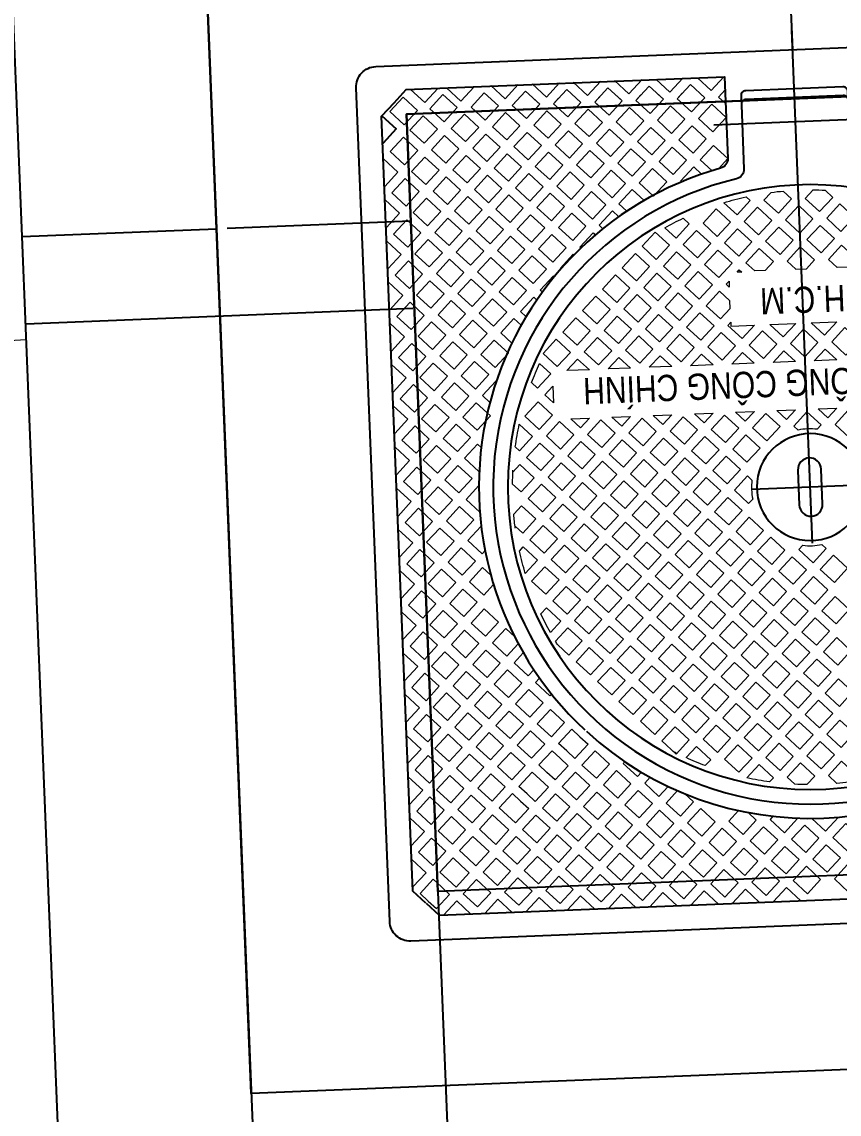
# Model space of a CAD drawing. Header units: millimetres. Extents: x -900937 to 446764, y -52814 to 307651.
# Drawn here: x 20307 to 21147, y 15472 to 16595 of the extents above; entities that cross this region are included whole.
import ezdxf
from ezdxf.enums import TextEntityAlignment as Align

# ---------------------------------------------------------------- set-up
doc = ezdxf.new("R2010")
doc.units = ezdxf.units.MM
doc.header["$LTSCALE"] = 100
doc.header["$MEASUREMENT"] = 0
doc.linetypes.add('DASHED', pattern=[19.05, 12.7, -6.35])
for name, color, linetype, lineweight in [('0-HATCH', 8, 'Continuous', 0), ('5', 5, 'Continuous', 18), ('con_hidden', 13, 'DASHED', 0)]:
    doc.layers.add(name, color=color, linetype=linetype, lineweight=lineweight)
for name, color, linetype in [('4', 4, 'DASHED'), ('8', 8, 'Continuous'), ('CP2-CWS-DT-PJGN-00024$0$timtuyen', 1, 'Continuous')]:
    doc.layers.add(name, color=color, linetype=linetype)
doc.styles.add('NARR', font='')
doc.styles.get('NARR').set_extended_font_data('.VnArial NarrowH')

# ---------------------------------------------------------------- blocks, each defined once
blk = doc.blocks.new('N')
blk.add_lwpolyline([(-85.81, 90, 0.414214), (-87.91, 87.9), (-87.91, 2.1, 0.414214), (-85.81, 0), (0, 0, 0.414214), (2.1, 2.1), (2.1, 87.9, 0.414214), (0, 90)], format="xyb", close=True)
at = {"flags": 128}
for points in [[(-18.65, 68.91, -0.136992), (-9.77, 52.89, 0.347327), (-8.8, 52.12), (-0.4, 52.12), (-0.4, 86.48), (-1.47, 87.55), (-82.83, 87.55), (-85.41, 84.96), (-85.41, 5.13), (-84.12, 3.84)], [(-67.08, 20.99, -0.994781), (-19, 69.26)], [(-66.06, 67.95, -0.601407), (-10.93, 51.31, 0.358277), (-9.95, 50.5), (-2.41, 50.5, -0.414214), (-1.91, 50), (-1.91, 45), (-1.91, 40, -0.414214), (-2.41, 39.5), (-9.95, 39.5, 0.358277), (-10.93, 38.69, -1.339773), (-66.28, 67.73)], [(-3.31, 50.5, -0.414214), (-2.81, 50), (-2.81, 45), (-2.81, 40, -0.414214), (-3.31, 39.5)], [(-41.11, 46.2, -0.414214), (-39.91, 45, -0.414214), (-41.11, 43.8), (-44.71, 43.8, -0.414214), (-45.91, 45), (-45.91, 45, -0.414214), (-44.71, 46.2), (-41.11, 46.2)], [(-1.7, 3.84), (-0.4, 5.13), (-0.4, 37.88), (-8.8, 37.88, 0.347327), (-9.77, 37.11, -0.585679), (-66.92, 20.83)]]:
    blk.add_lwpolyline(points, format="xyb", dxfattribs=at)
for points in [[(-39.91, 45), (-39.91, 45)], [(-84.08, 3.8), (-82.79, 2.5), (-3.02, 2.5), (-2.99, 2.53), (-4.4, 3.94), (-5.82, 2.53), (-5.79, 2.5)], [(-1.74, 3.8), (-3.03, 2.5)]]:
    blk.add_lwpolyline(points, dxfattribs=at)
for radius in [31.1, 5.5]:
    blk.add_circle((-42.91, 45), radius)
at = {"layer": '5'}
for points in [[(-37.98, 49.21), (-36.57, 47.8), (-35.15, 49.21), (-36.57, 50.63)], [(-29.49, 49.21), (-28.08, 47.8), (-26.67, 49.21), (-28.08, 50.63)], [(-20.47, 49.75), (-20.47, 48.68), (-19.59, 47.8), (-18.18, 49.21), (-19.59, 50.63)], [(-16.77, 49.21), (-15.35, 47.8), (-13.94, 49.21), (-15.35, 50.63)], [(-83.27, 45.86), (-84.68, 47.27), (-83.27, 48.69), (-81.85, 47.27)], [(-79.02, 45.86), (-80.44, 47.27), (-79.02, 48.69), (-77.61, 47.27)], [(-69.8, 47.09), (-68.38, 45.68), (-66.97, 47.09), (-68.38, 48.5)], [(-65.56, 47.09), (-64.14, 45.68), (-62.73, 47.09), (-64.14, 48.5)], [(-61.31, 47.09), (-59.9, 45.68), (-58.49, 47.09), (-59.9, 48.5)], [(-57.07, 47.09), (-55.66, 45.68), (-54.24, 47.09), (-55.66, 48.5)], [(-52.83, 47.09), (-51.41, 45.68), (-50, 47.09), (-51.41, 48.5)], [(-26.04, 45.76), (-26.04, 48.42), (-27.37, 47.09)], [(-18.89, 47.09), (-17.47, 45.68), (-16.06, 47.09), (-17.47, 48.5)], [(-34.9, 46.13), (-34.9, 48.05), (-35.86, 47.09)], [(-29.94, 48.25), (-29.94, 45.93), (-28.79, 47.09)], [(-81.14, 43.74), (-82.56, 45.15), (-81.14, 46.57), (-79.73, 45.15)], [(-71.92, 44.97), (-70.51, 43.55), (-69.09, 44.97), (-70.51, 46.38)], [(-67.68, 44.97), (-66.26, 43.55), (-64.85, 44.97), (-66.26, 46.38)], [(-63.44, 44.97), (-62.02, 43.55), (-60.61, 44.97), (-62.02, 46.38)], [(-59.19, 44.97), (-57.78, 43.55), (-56.36, 44.97), (-57.78, 46.38)], [(-54.95, 44.97), (-53.54, 43.55), (-52.12, 44.97), (-53.54, 46.38)], [(-29.49, 44.97), (-28.08, 43.55), (-26.67, 44.97), (-28.08, 46.38)], [(-20.47, 45.5), (-19.59, 46.38), (-18.18, 44.97), (-19.59, 43.55), (-20.47, 44.43)], [(-16.77, 44.97), (-15.35, 43.55), (-13.94, 44.97), (-15.35, 46.38)], [(-83.27, 41.62), (-84.68, 43.03), (-83.27, 44.44), (-81.85, 43.03)], [(-79.02, 41.62), (-80.44, 43.03), (-79.02, 44.44), (-77.61, 43.03)], [(-69.8, 42.85), (-68.38, 41.43), (-66.97, 42.85), (-68.38, 44.26)], [(-65.56, 42.85), (-64.14, 41.43), (-62.73, 42.85), (-64.14, 44.26)], [(-61.31, 42.85), (-59.9, 41.43), (-58.49, 42.85), (-59.9, 44.26)], [(-57.07, 42.85), (-55.66, 41.43), (-54.24, 42.85), (-55.66, 44.26)], [(-52.83, 42.85), (-51.41, 41.43), (-50, 42.85), (-51.41, 44.26)], [(-34.9, 41.88), (-34.9, 43.81), (-35.86, 42.85)], [(-29.94, 44), (-29.94, 41.69), (-28.79, 42.85)], [(-26.04, 41.52), (-26.04, 44.18), (-27.37, 42.85)], [(-18.89, 42.85), (-17.47, 41.43), (-16.06, 42.85), (-17.47, 44.26)], [(-81.14, 39.49), (-82.56, 40.91), (-81.14, 42.32), (-79.73, 40.91)], [(-71.92, 40.73), (-70.51, 39.31), (-69.09, 40.73), (-70.51, 42.14)], [(-67.68, 40.73), (-66.26, 39.31), (-64.85, 40.73), (-66.26, 42.14)], [(-63.44, 40.73), (-62.02, 39.31), (-60.61, 40.73), (-62.02, 42.14)], [(-59.19, 40.73), (-57.78, 39.31), (-56.36, 40.73), (-57.78, 42.14)], [(-54.95, 40.73), (-53.54, 39.31), (-52.12, 40.73), (-53.54, 42.14)], [(-50.71, 40.73), (-49.29, 39.31), (-47.88, 40.73), (-49.29, 42.14)], [(-37.98, 40.73), (-36.57, 39.31), (-35.15, 40.73), (-36.57, 42.14)], [(-29.49, 40.73), (-28.08, 39.31), (-26.67, 40.73), (-28.08, 42.14)], [(-20.47, 41.26), (-20.47, 40.19), (-19.59, 39.31), (-18.18, 40.73), (-19.59, 42.14)], [(-16.77, 40.73), (-15.35, 39.31), (-13.94, 40.73), (-15.35, 42.14)], [(-83.27, 37.37), (-84.68, 38.79), (-83.27, 40.2), (-81.85, 38.79)], [(-79.02, 37.37), (-80.44, 38.79), (-79.02, 40.2), (-77.61, 38.79)], [(-69.8, 38.6), (-68.38, 37.19), (-66.97, 38.6), (-68.38, 40.02)], [(-65.56, 38.6), (-64.14, 37.19), (-62.73, 38.6), (-64.14, 40.02)], [(-61.31, 38.6), (-59.9, 37.19), (-58.49, 38.6), (-59.9, 40.02)], [(-57.07, 38.6), (-55.66, 37.19), (-54.24, 38.6), (-55.66, 40.02)], [(-52.83, 38.6), (-51.41, 37.19), (-50, 38.6), (-51.41, 40.02)], [(-48.59, 38.6), (-47.17, 37.19), (-45.76, 38.6), (-47.17, 40.02)], [(-40.1, 38.6), (-38.69, 37.19), (-37.27, 38.6), (-38.69, 40.02)], [(-34.9, 37.64), (-34.9, 39.57), (-35.86, 38.6)], [(-29.94, 39.76), (-29.94, 37.45), (-28.79, 38.6)], [(-25.64, 37.51), (-26.04, 37.51), (-26.04, 39.93), (-27.37, 38.6), (-25.96, 37.19)], [(-18.89, 38.6), (-17.47, 37.19), (-16.06, 38.6), (-17.47, 40.02)], [(-20.53, 38.37), (-20.3, 38.6), (-20.53, 38.84)], [(-81.14, 35.25), (-82.56, 36.67), (-81.14, 38.08), (-79.73, 36.67)], [(-71.92, 36.48), (-70.51, 35.07), (-69.09, 36.48), (-70.51, 37.9)], [(-67.68, 36.48), (-66.26, 35.07), (-64.85, 36.48), (-66.26, 37.9)], [(-63.44, 36.48), (-62.02, 35.07), (-60.61, 36.48), (-62.02, 37.9)], [(-59.19, 36.48), (-57.78, 35.07), (-56.36, 36.48), (-57.78, 37.9)], [(-54.95, 36.48), (-53.54, 35.07), (-52.12, 36.48), (-53.54, 37.9)], [(-50.71, 36.48), (-49.29, 35.07), (-47.88, 36.48), (-49.29, 37.9)], [(-46.46, 36.48), (-45.05, 35.07), (-43.64, 36.48), (-45.05, 37.9)], [(-42.22, 36.48), (-40.81, 35.07), (-39.39, 36.48), (-40.81, 37.9)], [(-37.98, 36.48), (-36.57, 35.07), (-35.15, 36.48), (-36.57, 37.9)], [(-29.49, 36.48), (-28.08, 35.07), (-26.67, 36.48), (-28.08, 37.9)], [(-23.45, 37.51), (-22.42, 36.48), (-23.84, 35.07), (-25.25, 36.48), (-24.22, 37.51)], [(-22.04, 37.51), (-21.72, 37.19), (-21.4, 37.51)], [(-21.01, 36.48), (-19.59, 35.07), (-18.18, 36.48), (-19.59, 37.9)], [(-16.77, 36.48), (-15.35, 35.07), (-13.94, 36.48), (-15.35, 37.9)], [(-5.99, 36.47), (-4.58, 35.05), (-3.16, 36.47), (-4.58, 37.88)], [(-83.27, 33.13), (-84.68, 34.54), (-83.27, 35.96), (-81.85, 34.54)], [(-79.02, 33.13), (-80.44, 34.54), (-79.02, 35.96), (-77.61, 34.54)], [(-69.8, 34.36), (-68.38, 32.95), (-66.97, 34.36), (-68.38, 35.78)], [(-65.56, 34.36), (-64.14, 32.95), (-62.73, 34.36), (-64.14, 35.78)], [(-61.31, 34.36), (-59.9, 32.95), (-58.49, 34.36), (-59.9, 35.78)], [(-57.07, 34.36), (-55.66, 32.95), (-54.24, 34.36), (-55.66, 35.78)], [(-52.83, 34.36), (-51.41, 32.95), (-50, 34.36), (-51.41, 35.78)], [(-48.59, 34.36), (-47.17, 32.95), (-45.76, 34.36), (-47.17, 35.78)], [(-44.34, 34.36), (-42.93, 32.95), (-41.51, 34.36), (-42.93, 35.78)], [(-40.1, 34.36), (-38.69, 32.95), (-37.27, 34.36), (-38.69, 35.78)], [(-34.9, 33.4), (-34.9, 35.33), (-35.86, 34.36)], [(-29.94, 35.52), (-29.94, 33.21), (-28.79, 34.36)], [(-27.37, 34.36), (-25.96, 32.95), (-24.54, 34.36), (-25.96, 35.78)], [(-23.13, 34.36), (-21.72, 32.95), (-20.3, 34.36), (-21.72, 35.78)], [(-18.89, 34.36), (-17.47, 32.95), (-16.06, 34.36), (-17.47, 35.78)], [(-8.11, 34.35), (-6.7, 32.93), (-5.29, 34.35), (-6.7, 35.76)], [(-81.14, 31.01), (-82.56, 32.42), (-81.14, 33.84), (-79.73, 32.42)], [(-76.9, 31.01), (-78.32, 32.42), (-76.9, 33.84), (-75.49, 32.42)], [(-67.68, 32.24), (-66.26, 30.83), (-64.85, 32.24), (-66.26, 33.66)], [(-63.44, 32.24), (-62.02, 30.83), (-60.61, 32.24), (-62.02, 33.66)], [(-59.19, 32.24), (-57.78, 30.83), (-56.36, 32.24), (-57.78, 33.66)], [(-54.95, 32.24), (-53.54, 30.83), (-52.12, 32.24), (-53.54, 33.66)], [(-50.71, 32.24), (-49.29, 30.83), (-47.88, 32.24), (-49.29, 33.66)], [(-46.46, 32.24), (-45.05, 30.83), (-43.64, 32.24), (-45.05, 33.66)], [(-42.22, 32.24), (-40.81, 30.83), (-39.39, 32.24), (-40.81, 33.66)], [(-37.98, 32.24), (-36.57, 30.83), (-35.15, 32.24), (-36.57, 33.66)], [(-29.49, 32.24), (-28.08, 30.83), (-26.67, 32.24), (-28.08, 33.66)], [(-25.25, 32.24), (-23.84, 30.83), (-22.42, 32.24), (-23.84, 33.66)], [(-21.01, 32.24), (-19.59, 30.83), (-18.18, 32.24), (-19.59, 33.66)], [(-10.24, 32.22), (-8.82, 30.81), (-7.41, 32.22), (-8.82, 33.64)], [(-5.99, 32.22), (-4.58, 30.81), (-3.16, 32.22), (-4.58, 33.64)], [(-83.27, 28.89), (-84.68, 30.3), (-83.27, 31.72), (-81.85, 30.3)], [(-79.02, 28.89), (-80.44, 30.3), (-79.02, 31.72), (-77.61, 30.3)], [(-69.8, 30.12), (-68.38, 28.71), (-66.97, 30.12), (-68.38, 31.53)], [(-65.56, 30.12), (-64.14, 28.71), (-62.73, 30.12), (-64.14, 31.53)], [(-61.31, 30.12), (-59.9, 28.71), (-58.49, 30.12), (-59.9, 31.53)], [(-57.07, 30.12), (-55.66, 28.71), (-54.24, 30.12), (-55.66, 31.53)], [(-52.83, 30.12), (-51.41, 28.71), (-50, 30.12), (-51.41, 31.53)], [(-48.59, 30.12), (-47.17, 28.71), (-45.76, 30.12), (-47.17, 31.53)], [(-44.34, 30.12), (-42.93, 28.71), (-41.51, 30.12), (-42.93, 31.53)], [(-40.1, 30.12), (-38.69, 28.71), (-37.27, 30.12), (-38.69, 31.53)], [(-27.37, 30.12), (-25.96, 28.71), (-24.54, 30.12), (-25.96, 31.53)], [(-23.13, 30.12), (-21.72, 28.71), (-20.3, 30.12), (-21.72, 31.53)], [(-18.89, 30.12), (-17.47, 28.71), (-16.06, 30.12), (-17.47, 31.53)], [(-12.36, 30.1), (-10.94, 28.69), (-9.53, 30.1), (-10.94, 31.52)], [(-8.11, 30.1), (-6.7, 28.69), (-5.29, 30.1), (-6.7, 31.52)], [(-34.9, 29.16), (-34.9, 31.08), (-35.86, 30.12)], [(-29.94, 31.27), (-29.94, 28.96), (-28.79, 30.12)], [(-81.14, 26.77), (-82.56, 28.18), (-81.14, 29.59), (-79.73, 28.18)], [(-76.9, 26.77), (-78.32, 28.18), (-76.9, 29.59), (-75.49, 28.18)], [(-67.68, 28), (-66.26, 26.58), (-64.85, 28), (-66.26, 29.41)], [(-63.44, 28), (-62.02, 26.58), (-60.61, 28), (-62.02, 29.41)], [(-59.19, 28), (-57.78, 26.58), (-56.36, 28), (-57.78, 29.41)], [(-54.95, 28), (-53.54, 26.58), (-52.12, 28), (-53.54, 29.41)], [(-50.71, 28), (-49.29, 26.58), (-47.88, 28), (-49.29, 29.41)], [(-46.46, 28), (-45.05, 26.58), (-43.64, 28), (-45.05, 29.41)], [(-42.22, 28), (-40.81, 26.58), (-39.39, 28), (-40.81, 29.41)], [(-37.98, 28), (-36.57, 26.58), (-35.15, 28), (-36.57, 29.41)], [(-29.49, 28), (-28.08, 26.58), (-26.67, 28), (-28.08, 29.41)], [(-25.25, 28), (-23.84, 26.58), (-22.42, 28), (-23.84, 29.41)], [(-21.01, 28), (-19.59, 26.58), (-18.18, 28), (-19.59, 29.41)], [(-10.24, 27.98), (-8.82, 26.57), (-7.41, 27.98), (-8.82, 29.4)], [(-5.99, 27.98), (-4.58, 26.57), (-3.16, 27.98), (-4.58, 29.4)], [(-83.27, 24.64), (-84.68, 26.06), (-83.27, 27.47), (-81.85, 26.06)], [(-79.02, 24.64), (-80.44, 26.06), (-79.02, 27.47), (-77.61, 26.06)], [(-74.78, 24.64), (-76.19, 26.06), (-74.78, 27.47), (-73.37, 26.06)], [(-65.56, 25.88), (-64.14, 24.46), (-62.73, 25.88), (-64.14, 27.29)], [(-61.31, 25.88), (-59.9, 24.46), (-58.49, 25.88), (-59.9, 27.29)], [(-57.07, 25.88), (-55.66, 24.46), (-54.24, 25.88), (-55.66, 27.29)], [(-52.83, 25.88), (-51.41, 24.46), (-50, 25.88), (-51.41, 27.29)], [(-48.59, 25.88), (-47.17, 24.46), (-45.76, 25.88), (-47.17, 27.29)], [(-44.34, 25.88), (-42.93, 24.46), (-41.51, 25.88), (-42.93, 27.29)], [(-40.1, 25.88), (-38.69, 24.46), (-37.27, 25.88), (-38.69, 27.29)], [(-29.94, 27.03), (-29.94, 24.72), (-28.79, 25.88)], [(-27.37, 25.88), (-25.96, 24.46), (-24.54, 25.88), (-25.96, 27.29)], [(-23.13, 25.88), (-21.72, 24.46), (-20.3, 25.88), (-21.72, 27.29)], [(-12.36, 25.86), (-10.94, 24.45), (-9.53, 25.86), (-10.94, 27.28)], [(-8.11, 25.86), (-6.7, 24.45), (-5.29, 25.86), (-6.7, 27.28)], [(-34.9, 24.91), (-34.9, 26.84), (-35.86, 25.88)], [(-81.14, 22.52), (-82.56, 23.94), (-81.14, 25.35), (-79.73, 23.94)], [(-76.9, 22.52), (-78.32, 23.94), (-76.9, 25.35), (-75.49, 23.94)], [(-72.66, 22.52), (-74.07, 23.94), (-72.66, 25.35), (-71.24, 23.94)], [(-63.44, 23.76), (-62.02, 22.34), (-60.61, 23.76), (-62.02, 25.17)], [(-59.19, 23.76), (-57.78, 22.34), (-56.36, 23.76), (-57.78, 25.17)], [(-54.95, 23.76), (-53.54, 22.34), (-52.12, 23.76), (-53.54, 25.17)], [(-50.71, 23.76), (-49.29, 22.34), (-47.88, 23.76), (-49.29, 25.17)], [(-46.46, 23.76), (-45.05, 22.34), (-43.64, 23.76), (-45.05, 25.17)], [(-42.22, 23.76), (-40.81, 22.34), (-39.39, 23.76), (-40.81, 25.17)], [(-37.98, 23.76), (-36.57, 22.34), (-35.15, 23.76), (-36.57, 25.17)], [(-29.49, 23.76), (-28.08, 22.34), (-26.67, 23.76), (-28.08, 25.17)], [(-25.25, 23.76), (-23.84, 22.34), (-22.42, 23.76), (-23.84, 25.17)], [(-14.48, 23.74), (-13.06, 22.33), (-11.65, 23.74), (-13.06, 25.15)], [(-10.24, 23.74), (-8.82, 22.33), (-7.41, 23.74), (-8.82, 25.15)], [(-5.99, 23.74), (-4.58, 22.33), (-3.16, 23.74), (-4.58, 25.15)], [(-83.27, 20.4), (-84.68, 21.82), (-83.27, 23.23), (-81.85, 21.82)], [(-79.02, 20.4), (-80.44, 21.82), (-79.02, 23.23), (-77.61, 21.82)], [(-74.78, 20.4), (-76.19, 21.82), (-74.78, 23.23), (-73.37, 21.82)], [(-70.54, 20.4), (-71.95, 21.82), (-70.54, 23.23), (-69.12, 21.82)], [(-61.31, 21.63), (-59.9, 20.22), (-58.49, 21.63), (-59.9, 23.05)], [(-57.07, 21.63), (-55.66, 20.22), (-54.24, 21.63), (-55.66, 23.05)], [(-52.83, 21.63), (-51.41, 20.22), (-50, 21.63), (-51.41, 23.05)], [(-48.59, 21.63), (-47.17, 20.22), (-45.76, 21.63), (-47.17, 23.05)], [(-44.34, 21.63), (-42.93, 20.22), (-41.51, 21.63), (-42.93, 23.05)], [(-40.1, 21.63), (-38.69, 20.22), (-37.27, 21.63), (-38.69, 23.05)], [(-34.9, 20.67), (-34.9, 22.6), (-35.86, 21.63)], [(-29.94, 22.79), (-29.94, 20.48), (-28.79, 21.63)], [(-27.37, 21.63), (-25.96, 20.22), (-24.54, 21.63), (-25.96, 23.05)], [(-16.6, 21.62), (-15.19, 20.2), (-13.77, 21.62), (-15.19, 23.03)], [(-12.36, 21.62), (-10.94, 20.2), (-9.53, 21.62), (-10.94, 23.03)], [(-8.11, 21.62), (-6.7, 20.2), (-5.29, 21.62), (-6.7, 23.03)], [(-81.14, 18.28), (-82.56, 19.7), (-81.14, 21.11), (-79.73, 19.7)], [(-76.9, 18.28), (-78.32, 19.7), (-76.9, 21.11), (-75.49, 19.7)], [(-72.66, 18.28), (-74.07, 19.7), (-72.66, 21.11), (-71.24, 19.7)], [(-54.95, 19.51), (-53.54, 18.1), (-52.12, 19.51), (-53.54, 20.93)], [(-50.71, 19.51), (-49.29, 18.1), (-47.88, 19.51), (-49.29, 20.93)], [(-46.46, 19.51), (-45.05, 18.1), (-43.64, 19.51), (-45.05, 20.93)], [(-42.22, 19.51), (-40.81, 18.1), (-39.39, 19.51), (-40.81, 20.93)], [(-37.98, 19.51), (-36.57, 18.1), (-35.15, 19.51), (-36.57, 20.93)], [(-29.49, 19.51), (-28.08, 18.1), (-26.67, 19.51), (-28.08, 20.93)], [(-18.72, 19.5), (-17.31, 18.08), (-15.89, 19.5), (-17.31, 20.91)], [(-14.48, 19.5), (-13.06, 18.08), (-11.65, 19.5), (-13.06, 20.91)], [(-10.24, 19.5), (-8.82, 18.08), (-7.41, 19.5), (-8.82, 20.91)], [(-5.99, 19.5), (-4.58, 18.08), (-3.16, 19.5), (-4.58, 20.91)], [(-83.27, 16.16), (-84.68, 17.57), (-83.27, 18.99), (-81.85, 17.57)], [(-79.02, 16.16), (-80.44, 17.57), (-79.02, 18.99), (-77.61, 17.57)], [(-74.78, 16.16), (-76.19, 17.57), (-74.78, 18.99), (-73.37, 17.57)], [(-67.51, 17.38), (-66.1, 15.96), (-64.68, 17.38), (-66.1, 18.79)], [(-52.83, 17.39), (-51.41, 15.98), (-50, 17.39), (-51.41, 18.81)], [(-48.59, 17.39), (-47.17, 15.98), (-45.76, 17.39), (-47.17, 18.81)], [(-44.34, 17.39), (-42.93, 15.98), (-41.51, 17.39), (-42.93, 18.81)], [(-40.1, 17.39), (-38.69, 15.98), (-37.27, 17.39), (-38.69, 18.81)], [(-35.86, 17.39), (-34.44, 15.98), (-33.03, 17.39), (-34.44, 18.81)], [(-33.19, 18.96), (-32.32, 18.1), (-31.46, 18.96)], [(-20.84, 17.38), (-19.43, 15.96), (-18.01, 17.38), (-19.43, 18.79)], [(-16.6, 17.38), (-15.19, 15.96), (-13.77, 17.38), (-15.19, 18.79)], [(-12.36, 17.38), (-10.94, 15.96), (-9.53, 17.38), (-10.94, 18.79)], [(-8.11, 17.38), (-6.7, 15.96), (-5.29, 17.38), (-6.7, 18.79)], [(-81.14, 14.04), (-82.56, 15.45), (-81.14, 16.87), (-79.73, 15.45)], [(-76.9, 14.04), (-78.32, 15.45), (-76.9, 16.87), (-75.49, 15.45)], [(-69.63, 15.25), (-68.22, 13.84), (-66.8, 15.25), (-68.22, 16.67)], [(-65.39, 15.25), (-63.98, 13.84), (-62.56, 15.25), (-63.98, 16.67)], [(-22.96, 15.25), (-21.55, 13.84), (-20.13, 15.25), (-21.55, 16.67)], [(-18.72, 15.25), (-17.31, 13.84), (-15.89, 15.25), (-17.31, 16.67)], [(-14.48, 15.25), (-13.06, 13.84), (-11.65, 15.25), (-13.06, 16.67)], [(-10.24, 15.25), (-8.82, 13.84), (-7.41, 15.25), (-8.82, 16.67)], [(-5.99, 15.25), (-4.58, 13.84), (-3.16, 15.25), (-4.58, 16.67)], [(-83.27, 11.92), (-84.68, 13.33), (-83.27, 14.75), (-81.85, 13.33)], [(-79.02, 11.92), (-80.44, 13.33), (-79.02, 14.75), (-77.61, 13.33)], [(-71.75, 13.13), (-70.34, 11.72), (-68.93, 13.13), (-70.34, 14.55)], [(-67.51, 13.13), (-66.1, 11.72), (-64.68, 13.13), (-66.1, 14.55)], [(-63.27, 13.13), (-61.85, 11.72), (-60.44, 13.13), (-61.85, 14.55)], [(-29.33, 13.13), (-27.91, 11.72), (-26.5, 13.13), (-27.91, 14.55)], [(-25.08, 13.13), (-23.67, 11.72), (-22.26, 13.13), (-23.67, 14.55)], [(-20.84, 13.13), (-19.43, 11.72), (-18.01, 13.13), (-19.43, 14.55)], [(-16.6, 13.13), (-15.19, 11.72), (-13.77, 13.13), (-15.19, 14.55)], [(-9.53, 13.13), (-10.94, 14.55), (-12.36, 13.13), (-10.94, 11.72)], [(-8.11, 13.13), (-6.7, 11.72), (-5.29, 13.13), (-6.7, 14.55)], [(-3.87, 13.13), (-2.46, 11.72), (-1.04, 13.13), (-2.46, 14.55)], [(-81.14, 9.8), (-82.56, 11.21), (-81.14, 12.62), (-79.73, 11.21)], [(-73.88, 11.01), (-72.46, 9.6), (-71.05, 11.01), (-72.46, 12.43)], [(-69.63, 11.01), (-68.22, 9.6), (-66.8, 11.01), (-68.22, 12.43)], [(-65.39, 11.01), (-63.98, 9.6), (-62.56, 11.01), (-63.98, 12.43)], [(-61.15, 11.01), (-59.73, 9.6), (-58.32, 11.01), (-59.73, 12.43)], [(-56.9, 11.01), (-55.49, 9.6), (-54.08, 11.01), (-55.49, 12.43)], [(-35.69, 11.01), (-34.28, 9.6), (-32.86, 11.01), (-34.28, 12.43)], [(-31.45, 11.01), (-30.03, 9.6), (-28.62, 11.01), (-30.03, 12.43)], [(-27.21, 11.01), (-25.79, 9.6), (-24.38, 11.01), (-25.79, 12.43)], [(-22.96, 11.01), (-21.55, 9.6), (-20.13, 11.01), (-21.55, 12.43)], [(-18.72, 11.01), (-17.31, 9.6), (-15.89, 11.01), (-17.31, 12.43)], [(-14.48, 11.01), (-13.06, 9.6), (-11.65, 11.01), (-13.06, 12.43)], [(-10.24, 11.01), (-8.82, 9.6), (-7.41, 11.01), (-8.82, 12.43)], [(-5.99, 11.01), (-4.58, 9.6), (-3.16, 11.01), (-4.58, 12.43)], [(-83.27, 7.67), (-84.68, 9.09), (-83.27, 10.5), (-81.85, 9.09)], [(-76, 8.89), (-74.58, 7.48), (-73.17, 8.89), (-74.58, 10.3)], [(-71.75, 8.89), (-70.34, 7.48), (-68.93, 8.89), (-70.34, 10.3)], [(-67.51, 8.89), (-66.1, 7.48), (-64.68, 8.89), (-66.1, 10.3)], [(-63.27, 8.89), (-61.85, 7.48), (-60.44, 8.89), (-61.85, 10.3)], [(-59.03, 8.89), (-57.61, 7.48), (-56.2, 8.89), (-57.61, 10.3)], [(-54.78, 8.89), (-53.37, 7.48), (-51.95, 8.89), (-53.37, 10.3)], [(-50.54, 8.89), (-49.13, 7.48), (-47.71, 8.89), (-49.13, 10.3)], [(-46.3, 8.89), (-44.88, 7.48), (-43.47, 8.89), (-44.88, 10.3)], [(-42.06, 8.89), (-40.64, 7.48), (-39.23, 8.89), (-40.64, 10.3)], [(-37.81, 8.89), (-36.4, 7.48), (-34.98, 8.89), (-36.4, 10.3)], [(-33.57, 8.89), (-32.16, 7.48), (-30.74, 8.89), (-32.16, 10.3)], [(-29.33, 8.89), (-27.91, 7.48), (-26.5, 8.89), (-27.91, 10.3)], [(-25.08, 8.89), (-23.67, 7.48), (-22.26, 8.89), (-23.67, 10.3)], [(-20.84, 8.89), (-19.43, 7.48), (-18.01, 8.89), (-19.43, 10.3)], [(-16.6, 8.89), (-15.19, 7.48), (-13.77, 8.89), (-15.19, 10.3)], [(-12.36, 8.89), (-10.94, 7.48), (-9.53, 8.89), (-10.94, 10.3)], [(-8.11, 8.89), (-6.7, 7.48), (-5.29, 8.89), (-6.7, 10.3)], [(-3.87, 8.89), (-2.46, 7.48), (-1.04, 8.89), (-2.46, 10.3)], [(-78.12, 6.77), (-76.7, 5.35), (-75.29, 6.77), (-76.7, 8.18)], [(-73.88, 6.77), (-72.46, 5.35), (-71.05, 6.77), (-72.46, 8.18)], [(-69.63, 6.77), (-68.22, 5.35), (-66.8, 6.77), (-68.22, 8.18)], [(-65.39, 6.77), (-63.98, 5.35), (-62.56, 6.77), (-63.98, 8.18)], [(-61.15, 6.77), (-59.73, 5.35), (-58.32, 6.77), (-59.73, 8.18)], [(-56.9, 6.77), (-55.49, 5.35), (-54.08, 6.77), (-55.49, 8.18)], [(-52.66, 6.77), (-51.25, 5.35), (-49.83, 6.77), (-51.25, 8.18)], [(-48.42, 6.77), (-47, 5.35), (-45.59, 6.77), (-47, 8.18)], [(-44.18, 6.77), (-42.76, 5.35), (-41.35, 6.77), (-42.76, 8.18)], [(-39.93, 6.77), (-38.52, 5.35), (-37.11, 6.77), (-38.52, 8.18)], [(-35.69, 6.77), (-34.28, 5.35), (-32.86, 6.77), (-34.28, 8.18)], [(-31.45, 6.77), (-30.03, 5.35), (-28.62, 6.77), (-30.03, 8.18)], [(-27.21, 6.77), (-25.79, 5.35), (-24.38, 6.77), (-25.79, 8.18)], [(-22.96, 6.77), (-21.55, 5.35), (-20.13, 6.77), (-21.55, 8.18)], [(-18.72, 6.77), (-17.31, 5.35), (-15.89, 6.77), (-17.31, 8.18)], [(-14.48, 6.77), (-13.06, 5.35), (-11.65, 6.77), (-13.06, 8.18)], [(-10.24, 6.77), (-8.82, 5.35), (-7.41, 6.77), (-8.82, 8.18)], [(-5.99, 6.77), (-4.58, 5.35), (-3.16, 6.77), (-4.58, 8.18)], [(-80.24, 4.65), (-78.82, 3.23), (-77.41, 4.65), (-78.82, 6.06)], [(-76, 4.65), (-74.58, 3.23), (-73.17, 4.65), (-74.58, 6.06)], [(-71.75, 4.65), (-70.34, 3.23), (-68.93, 4.65), (-70.34, 6.06)], [(-67.51, 4.65), (-66.1, 3.23), (-64.68, 4.65), (-66.1, 6.06)], [(-63.27, 4.65), (-61.85, 3.23), (-60.44, 4.65), (-61.85, 6.06)], [(-59.03, 4.65), (-57.61, 3.23), (-56.2, 4.65), (-57.61, 6.06)], [(-54.78, 4.65), (-53.37, 3.23), (-51.95, 4.65), (-53.37, 6.06)], [(-50.54, 4.65), (-49.13, 3.23), (-47.71, 4.65), (-49.13, 6.06)], [(-46.3, 4.65), (-44.88, 3.23), (-43.47, 4.65), (-44.88, 6.06)], [(-42.06, 4.65), (-40.64, 3.23), (-39.23, 4.65), (-40.64, 6.06)], [(-37.81, 4.65), (-36.4, 3.23), (-34.98, 4.65), (-36.4, 6.06)], [(-33.57, 4.65), (-32.16, 3.23), (-30.74, 4.65), (-32.16, 6.06)], [(-29.33, 4.65), (-27.91, 3.23), (-26.5, 4.65), (-27.91, 6.06)], [(-25.08, 4.65), (-23.67, 3.23), (-22.26, 4.65), (-23.67, 6.06)], [(-20.84, 4.65), (-19.43, 3.23), (-18.01, 4.65), (-19.43, 6.06)], [(-16.6, 4.65), (-15.19, 3.23), (-13.77, 4.65), (-15.19, 6.06)], [(-12.36, 4.65), (-10.94, 3.23), (-9.53, 4.65), (-10.94, 6.06)], [(-8.11, 4.65), (-6.7, 3.23), (-5.29, 4.65), (-6.7, 6.06)], [(-4, 4.78), (-2.59, 3.36), (-1.17, 4.78), (-2.59, 6.19)]]:
    blk.add_lwpolyline(points, close=True, dxfattribs=at)
for points in [[(-73.38, 47.75, 0.010063), (-73.47, 46.52), (-72.63, 45.68), (-71.21, 47.09), (-72.63, 48.5), (-73.38, 47.75)], [(-12.38, 46.47, 0.010481), (-12.47, 47.75), (-13.23, 48.5), (-14.64, 47.09), (-13.23, 45.68), (-12.39, 46.52)], [(-48.86, 45.95), (-49.29, 46.38), (-50.71, 44.97), (-49.29, 43.55), (-48.86, 43.99, -0.082135), (-48.86, 45.95)], [(-37, 43.99), (-36.57, 43.55), (-35.15, 44.97), (-36.57, 46.38), (-37, 45.95, -0.082135), (-37, 43.99)], [(-73.47, 43.42, 0.010063), (-73.38, 42.19), (-72.63, 41.43), (-71.21, 42.85), (-72.63, 44.26), (-73.47, 43.42)], [(-12.39, 43.42), (-13.23, 44.26), (-14.64, 42.85), (-13.23, 41.43), (-12.47, 42.19, 0.010481), (-12.38, 43.47)], [(-72.53, 37.29), (-71.21, 38.6), (-72.63, 40.02), (-73.04, 39.61, 0.019432), (-72.53, 37.29)], [(-13.33, 37.29, 0.019432), (-12.82, 39.61), (-13.23, 40.02), (-14.64, 38.6), (-13.33, 37.29)], [(-43.91, 39.04), (-44.34, 38.6), (-42.93, 37.19), (-41.51, 38.6), (-41.95, 39.04, -0.082135), (-43.91, 39.04)], [(-71.1, 33.06, 0.017415), (-70.2, 31.13), (-69.09, 32.24), (-70.51, 33.66), (-71.1, 33.06)], [(-14.76, 33.06), (-15.35, 33.66), (-16.77, 32.24), (-15.66, 31.13, 0.017415), (-14.76, 33.06)], [(-57.69, 18.19), (-56.36, 19.51), (-57.78, 20.93), (-59.19, 19.51), (-58.09, 18.41, 0.003721), (-57.69, 18.19)], [(-56.77, 17.7, 0.017415), (-54.83, 16.8), (-54.24, 17.39), (-55.66, 18.81), (-56.77, 17.7)], [(-29.09, 17.7), (-30.2, 18.81), (-31.62, 17.39), (-31.02, 16.8, 0.017415), (-29.09, 17.7)], [(-48.29, 14.86), (-47.88, 15.27), (-49.29, 16.68), (-50.61, 15.37, 0.019432), (-48.29, 14.86)], [(-45.93, 14.53, 0.01188), (-44.48, 14.43), (-43.64, 15.27), (-45.05, 16.68), (-46.46, 15.27), (-45.71, 14.51)], [(-40.15, 14.51), (-39.39, 15.27), (-40.81, 16.68), (-42.22, 15.27), (-41.38, 14.43, 0.01188), (-39.93, 14.53)], [(-37.57, 14.86, 0.019432), (-35.25, 15.37), (-36.57, 16.68), (-37.98, 15.27), (-37.57, 14.86)]]:
    blk.add_lwpolyline(points, format="xyb", dxfattribs=at)
for points in [[(-76.96, 43.79), (-78.32, 45.15), (-76.95, 46.52)], [(-85.41, 42.3), (-85.39, 42.32), (-83.97, 40.91), (-85.39, 39.49), (-85.41, 39.52)], [(-76.58, 39.81), (-76.9, 39.49), (-78.32, 40.91), (-76.9, 42.32), (-76.87, 42.29)], [(-85.41, 38.05), (-85.39, 38.08), (-83.97, 36.67), (-85.39, 35.25), (-85.41, 35.28)], [(-75.85, 36.3), (-76.9, 35.25), (-78.32, 36.67), (-76.9, 38.08), (-76.09, 37.27)], [(-10, 36.23), (-8.82, 35.05), (-7.41, 36.47), (-8.82, 37.88), (-9.83, 36.87)], [(-3.16, 37.88), (-2.46, 37.17), (-1.75, 37.88)], [(-0.4, 37.82), (-1.75, 36.47), (-0.4, 35.12), (-0.88, 35.6)], [(-11.02, 33.01), (-10.94, 32.93), (-9.53, 34.35), (-10.31, 35.13)], [(-1.91, 35.22), (-2.46, 35.76), (-3.87, 34.35), (-2.46, 32.93), (-1.91, 33.48)], [(-3, 35.22), (-2.46, 35.76), (-1.04, 34.35), (-2.46, 32.93), (-3, 33.48)], [(-85.41, 33.81), (-85.39, 33.84), (-83.97, 32.42), (-85.39, 31.01), (-85.41, 31.04)], [(-0.34, 33.64), (-1.75, 32.22), (-0.34, 30.81)], [(-73.55, 30.11), (-74.78, 28.89), (-76.19, 30.3), (-74.78, 31.72), (-73.89, 30.83)], [(-1.91, 30.97), (-2.46, 31.52), (-3.87, 30.1), (-2.46, 28.69), (-1.91, 29.23)], [(-3, 30.97), (-2.46, 31.52), (-1.04, 30.1), (-2.46, 28.69), (-3, 29.23)], [(-85.41, 29.57), (-85.39, 29.59), (-83.97, 28.18), (-85.39, 26.77), (-85.41, 26.79)], [(-0.34, 29.4), (-1.75, 27.98), (-0.34, 26.57)], [(-72.06, 27.36), (-72.66, 26.77), (-74.07, 28.18), (-73.08, 29.17)], [(-13.8, 27.31), (-13.01, 26.51), (-11.6, 27.93), (-12.78, 29.11)], [(-1.91, 26.73), (-2.46, 27.28), (-3.87, 25.86), (-2.46, 24.45), (-1.91, 24.99)], [(-3, 26.73), (-2.46, 27.28), (-1.04, 25.86), (-2.46, 24.45), (-3, 24.99)], [(-70.36, 24.82), (-70.54, 24.64), (-71.95, 26.06), (-71.52, 26.49)], [(-15.51, 24.77), (-15.13, 24.39), (-13.72, 25.81), (-14.35, 26.44)], [(-85.41, 25.33), (-85.39, 25.35), (-83.97, 23.94), (-85.39, 22.52), (-85.41, 22.55)], [(-0.34, 25.15), (-1.75, 23.74), (-0.34, 22.33)], [(-17.4, 22.42), (-17.31, 22.33), (-15.89, 23.74), (-16.12, 23.96)], [(-1.91, 22.49), (-2.46, 23.03), (-3.87, 21.62), (-2.46, 20.2), (-1.91, 20.75)], [(-3, 22.49), (-2.46, 23.03), (-1.04, 21.62), (-2.46, 20.2), (-3, 20.75)], [(-19.49, 20.27), (-19.43, 20.2), (-18.01, 21.62), (-18.08, 21.68)], [(-85.41, 21.08), (-85.39, 21.11), (-83.97, 19.7), (-85.39, 18.28), (-85.41, 18.31)], [(-67.61, 20.3), (-68.42, 21.11), (-69.83, 19.7), (-69.02, 18.89), (-68.22, 18.08), (-66.8, 19.5), (-67.61, 20.3)], [(-0.34, 20.91), (-1.75, 19.5), (-0.34, 18.08)], [(-21.76, 18.3), (-21.55, 18.08), (-20.13, 19.5), (-20.23, 19.59)], [(-69.73, 18.18), (-70.54, 18.99), (-71.95, 17.57), (-71.15, 16.77), (-70.34, 15.96), (-68.93, 17.38), (-69.73, 18.18)], [(-1.91, 18.25), (-2.46, 18.79), (-3.87, 17.38), (-2.46, 15.96), (-1.91, 16.51)], [(-3, 18.25), (-2.46, 18.79), (-1.04, 17.38), (-2.46, 15.96), (-3, 16.51)], [(-85.41, 16.84), (-85.39, 16.87), (-83.97, 15.45), (-85.39, 14.04), (-85.41, 14.06)], [(-71.85, 16.06), (-72.66, 16.87), (-74.07, 15.45), (-73.27, 14.65), (-72.46, 13.84), (-71.05, 15.25), (-71.85, 16.06)], [(-63.09, 17.55), (-63.27, 17.38), (-61.85, 15.96), (-61.42, 16.4)], [(-24.23, 16.52), (-23.67, 15.96), (-22.26, 17.38), (-22.56, 17.68)], [(-60.55, 15.85), (-61.15, 15.25), (-59.73, 13.84), (-58.74, 14.83)], [(-26.89, 14.94), (-25.79, 13.84), (-24.38, 15.25), (-25.09, 15.97)], [(-0.34, 16.67), (-1.75, 15.25), (-0.34, 13.84)], [(-73.97, 13.94), (-74.78, 14.75), (-76.19, 13.33), (-75.39, 12.53), (-74.58, 11.72), (-73.17, 13.13), (-73.97, 13.94)], [(-57.8, 14.36), (-59.03, 13.13), (-57.61, 11.72), (-56.2, 13.13), (-57.09, 14.02)], [(-85.41, 12.6), (-85.39, 12.62), (-83.97, 11.21), (-85.39, 9.8), (-85.41, 9.82)], [(-76.1, 11.82), (-75.29, 11.01), (-76.7, 9.6), (-77.51, 10.4), (-78.32, 11.21), (-76.9, 12.62), (-76.1, 11.82)], [(-32.88, 12.44), (-32.16, 11.72), (-30.74, 13.13), (-30.78, 13.17)], [(-51.61, 12.06), (-52.66, 11.01), (-51.25, 9.6), (-49.83, 11.01), (-50.64, 11.82)], [(-48.1, 11.33), (-48.42, 11.01), (-47, 9.6), (-45.59, 11.01), (-45.62, 11.04)], [(-39.88, 11.07), (-39.93, 11.01), (-38.52, 9.6), (-37.11, 11.01), (-37.47, 11.37)], [(-0.4, 12.11), (-1.81, 10.7), (-0.4, 9.28)], [(-78.22, 9.7), (-77.41, 8.89), (-78.82, 7.48), (-79.63, 8.28), (-80.44, 9.09), (-79.02, 10.5), (-78.22, 9.7)], [(-44.12, 10.95), (-42.76, 9.6), (-41.39, 10.97)], [(-85.41, 8.36), (-85.39, 8.38), (-83.97, 6.97), (-85.39, 5.55), (-85.41, 5.58)], [(-80.34, 7.58), (-81.14, 8.38), (-82.56, 6.97), (-81.75, 6.16), (-80.95, 5.35), (-79.53, 6.77), (-80.34, 7.58)], [(-0.4, 8.42), (-1.81, 7), (-0.4, 5.59)], [(-82.46, 5.45), (-81.65, 4.65), (-83.07, 3.23), (-83.87, 4.04), (-84.68, 4.85), (-83.27, 6.26), (-82.46, 5.45)], [(-79.56, 2.5), (-79.53, 2.53), (-80.95, 3.94), (-82.36, 2.53), (-82.33, 2.5)], [(-75.32, 2.5), (-75.29, 2.53), (-76.7, 3.94), (-78.12, 2.53), (-78.09, 2.5)], [(-71.07, 2.5), (-71.05, 2.53), (-72.46, 3.94), (-73.88, 2.53), (-73.85, 2.5)], [(-66.83, 2.5), (-66.8, 2.53), (-68.22, 3.94), (-69.63, 2.53), (-69.61, 2.5)], [(-62.59, 2.5), (-62.56, 2.53), (-63.98, 3.94), (-65.39, 2.53), (-65.36, 2.5)], [(-58.35, 2.5), (-58.32, 2.53), (-59.73, 3.94), (-61.15, 2.53), (-61.12, 2.5)], [(-54.1, 2.5), (-54.08, 2.53), (-55.49, 3.94), (-56.9, 2.53), (-56.88, 2.5)], [(-49.86, 2.5), (-49.83, 2.53), (-51.25, 3.94), (-52.66, 2.53), (-52.64, 2.5)], [(-45.62, 2.5), (-45.59, 2.53), (-47, 3.94), (-48.42, 2.53), (-48.39, 2.5)], [(-41.37, 2.5), (-41.35, 2.53), (-42.76, 3.94), (-44.18, 2.53), (-44.15, 2.5)], [(-37.13, 2.5), (-37.11, 2.53), (-38.52, 3.94), (-39.93, 2.53), (-39.91, 2.5)], [(-32.89, 2.5), (-32.86, 2.53), (-34.28, 3.94), (-35.69, 2.53), (-35.66, 2.5)], [(-28.65, 2.5), (-28.62, 2.53), (-30.03, 3.94), (-31.45, 2.53), (-31.42, 2.5)], [(-24.4, 2.5), (-24.38, 2.53), (-25.79, 3.94), (-27.21, 2.53), (-27.18, 2.5)], [(-20.16, 2.5), (-20.13, 2.53), (-21.55, 3.94), (-22.96, 2.53), (-22.94, 2.5)], [(-15.92, 2.5), (-15.89, 2.53), (-17.31, 3.94), (-18.72, 2.53), (-18.69, 2.5)], [(-11.68, 2.5), (-11.65, 2.53), (-13.06, 3.94), (-14.48, 2.53), (-14.45, 2.5)], [(-7.46, 2.5), (-7.43, 2.53), (-8.84, 3.94), (-10.26, 2.53), (-10.23, 2.5)]]:
    blk.add_lwpolyline(points, dxfattribs=at)
at = {"layer": '5', "flags": 128}
blk.add_lwpolyline([(-69.49, 29.81, -0.003721), (-69.71, 30.21)], format="xyb", dxfattribs=at)
at = {"layer": '8', "ltscale": 3, "flags": 128}
for points in [[(-5.31, 53.61), (-5.31, 36.58)], [(-42.91, 50.94), (-42.91, 38.99)], [(-48.67, 45), (4.11, 45)]]:
    blk.add_lwpolyline(points, dxfattribs=at)
at = {"style": 'NARR', "text_generation_flag": 2}
for s, p in [('së giao th«ng c«ng chÝnh', (-30.79, 45)), ('h.c.m', (-22.28, 45))]:
    blk.add_text(s, height=2.7, rotation=90.0334, dxfattribs=at).set_placement(p, align=Align.CENTER)
blk = doc.blocks.new('dfjghjk')
at = {"layer": '4', "ltscale": 3}
blk.add_line((-82.488, 258.7533), (-82.4471, 257.7108), dxfattribs=at)
at = {"layer": '4', "ltscale": 1.5}
for p, q in [((-82.6757, 258.4358), (-82.4758, 258.4436)), ((-82.4471, 257.7108), (-82.4097, 256.7549))]:
    blk.add_line(p, q, dxfattribs=at)
at = {"layer": '4', "ltscale": 3}
blk.add_lwpolyline([(-82.6216, 257.0568), (-82.6956, 258.9454), (-82.4958, 258.9532)], dxfattribs=at)
at = {"layer": '4', "ltscale": 1.5}
blk.add_lwpolyline([(-81.2889, 258.8003), (-81.2419, 257.6012), (-82.441, 257.5543), (-82.488, 258.7533)], close=True, dxfattribs=at)
at = {"layer": '8', "ltscale": 1.5}
for p, q in [((-81.8833, 258.6272), (-81.8913, 258.8318)), ((-80.8813, 258.6161), (-82.2803, 258.5613)), ((-82.2803, 258.5613), (-82.2176, 256.9626)), ((-82.276, 258.4514), (-82.4647, 258.444)), ((-82.2739, 258.3614), (-82.6721, 258.3458))]:
    blk.add_line(p, q, dxfattribs=at)
blk.add_lwpolyline([(-81.4809, 258.5926), (-81.4496, 257.7933), (-82.249, 257.7619), (-82.2803, 258.5613)], close=True, dxfattribs=at)
at = {"layer": 'con_hidden', "ltscale": 0.4, "flags": 128}
blk.add_lwpolyline([(-111.43, 256.7845), (-82.6715, 258.3299)], dxfattribs=at)
at = {"layer": '8', "ltscale": 3, "xscale": -0.01000000000931322, "yscale": 0.01000000000931322, "zscale": 0.009999999999999998, "rotation": 272.2434962264806}
blk.add_blockref('N', (-82.3321, 258.5886), dxfattribs=at)

msp = doc.modelspace()

# ---------------------------------------------------------------- hatches: boundary and pattern name
at = {"layer": '0-HATCH'}
h = msp.add_hatch(dxfattribs=at)
h.set_pattern_fill('ANGLE', color=256, scale=100, angle=-14.6984)
h.set_pattern_definition([(44.9883, (-68837.4, -83715.86), (-493.8133, 494.0148), [508, -190.5]), (134.9883, (-68837.4, -83715.86), (-494.0148, -493.8133), [508, -190.5])])
h.paths.add_polyline_path([(135495.9, 32000.9, -0.026195), (145868.7, 33430.8), (164800.9, 35036.4), (164378.4, 40018.6), (139833, 37936.9, -0.024954), (33664.9, 22491.6, -0.02489), (-73239.9, 17699.3), (-75274.1, 17035.2, 0.850603), (-74818.6, 14109.3), (-69323.2, 14072.7), (-26133.7, 14074.5), (34137, 17513.9, 0.023703)])

# ---------------------------------------------------------------- linework, layer by layer
at = {"layer": 'CP2-CWS-DT-PJGN-00024$0$timtuyen'}
msp.add_arc((-67892.2, 1093191.3, 0), 1145005.3, 223.3188578, 281.9329331, dxfattribs=at)

# ---------------------------------------------------------------- block references
at = {"xscale": 999.9999999999999, "yscale": 999.9999999999999, "zscale": 999.9999999999999, "rotation": 0.05812557092628745}
msp.add_blockref('dfjghjk', (103244.6, -241977.5, 0), dxfattribs=at)

doc.saveas('drawing.dxf')
